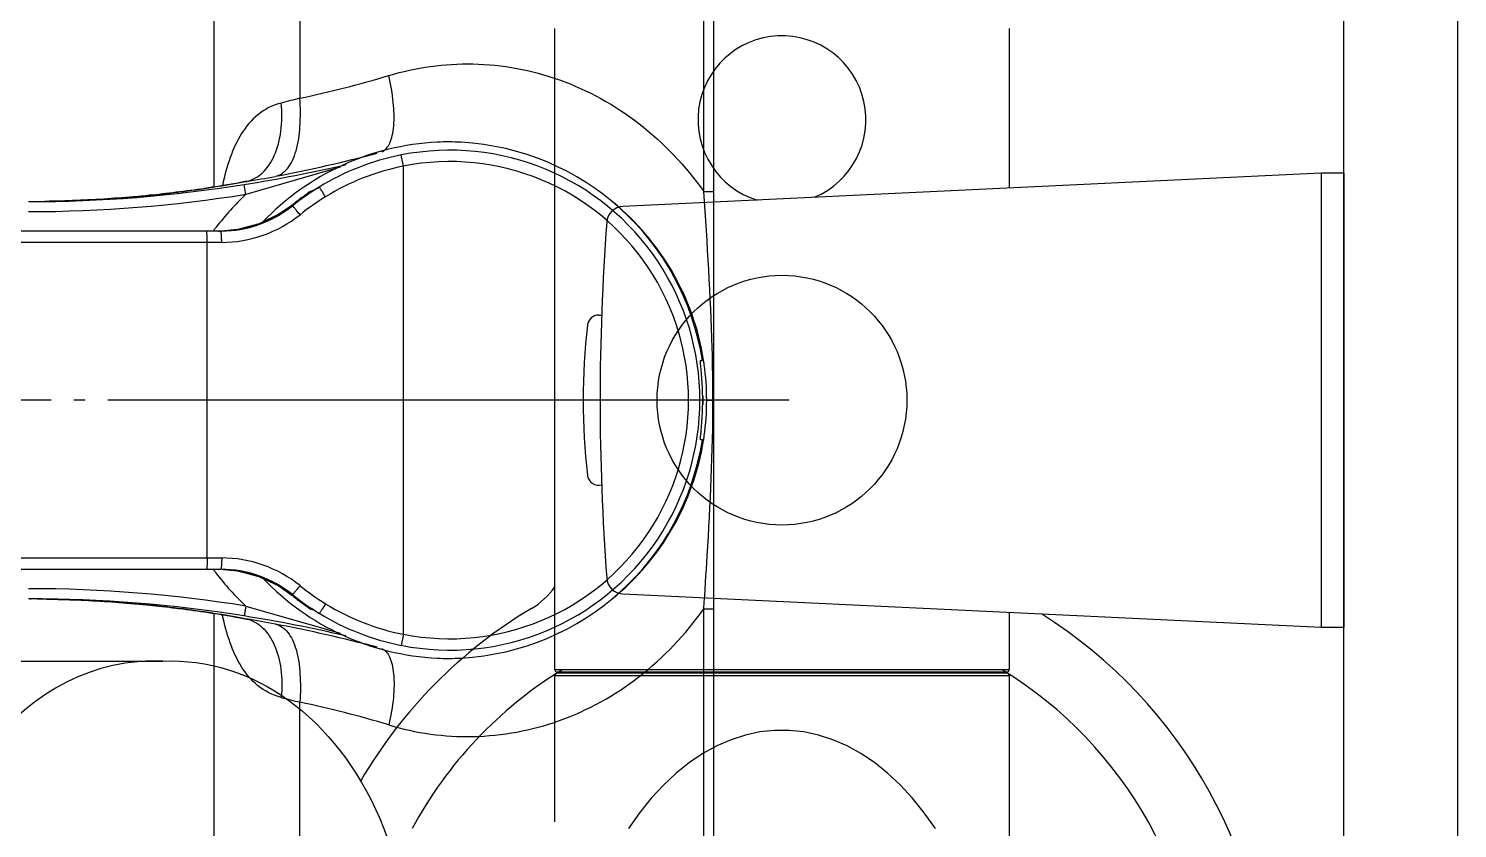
# Model space of a CAD drawing. Extents: x -137 to 14337, y 20899 to 40513.
# Drawn here: x 10475.7 to 10601.5, y 26758.8 to 26829.3 of the extents above; entities that cross this region are included whole.
import ezdxf

# ---------------------------------------------------------------- set-up
doc = ezdxf.new("R2010")
doc.units = 0
doc.header["$MEASUREMENT"] = 0
doc.linetypes.add('UP-LT-12', pattern=[65, 60, -2, 1, -2])
for name, color, linetype in [('54B_A-ETC', 7, 'Continuous'), ('54B_A-MC', 171, 'Continuous'), ('54B_CENTER', 2, 'UP-LT-12'), ('54B_수전', 6, 'Continuous'), ('54B_위생기구', 6, 'Continuous')]:
    doc.layers.add(name, color=color, linetype=linetype)

msp = doc.modelspace()

# ---------------------------------------------------------------- linework, layer by layer
at = {"layer": '54B_A-ETC', "color": 8, "linetype": 'Continuous', "elevation": 0}
for points in [[(9091.52, 27978.52), (9091.52, 26428.52), (10591.52, 26428.52), (10591.52, 28728.52), (9091.52, 28728.52)], [(10601.52, 28728.52), (10601.52, 26428.52)]]:
    msp.add_lwpolyline(points, dxfattribs=at)
at = {"layer": '54B_A-MC'}
msp.add_line((10591.52, 25958.52), (10591.52, 28988.58), dxfattribs=at)
at = {"layer": '54B_CENTER', "color": 1, "linetype": 'UP-LT-12'}
msp.add_line((10542.64, 26796.52, 0), (10391.01, 26796.52, 0), dxfattribs=at)
at = {"layer": '54B_수전', "color": 6}
for p, q in [((10522.02, 26772.77, 0), (10522.02, 26829.25, 0)), ((10562.02, 26829.25, 0), (10562.02, 26815.2, 0)), ((10589.52, 26816.52, 0), (10528.01, 26813.58, 0)), ((10589.52, 26816.52, 0), (10589.52, 26776.52, 0)), ((10591.52, 26816.52, 0), (10589.52, 26816.52, 0)), ((10591.52, 26816.52, 0), (10591.52, 26776.52, 0)), ((10525.88, 26804.02, 0), (10526.13, 26804.02, 0)), ((10528.01, 26779.45, 0), (10589.52, 26776.52, 0)), ((10562.02, 26777.83, 0), (10562.02, 26772.77, 0)), ((10589.52, 26776.52, 0), (10591.52, 26776.52, 0)), ((10451.93, 26773.54, 0), (10487.48, 26773.54, 0)), ((10562.02, 26772.77, 0), (10522.02, 26772.77, 0)), ((10522.02, 26759.37, 0), (10522.02, 26772.27, 0)), ((10522.02, 26772.27, 0), (10562.02, 26772.27, 0)), ((10561.82, 26772.57, 0), (10522.22, 26772.57, 0)), ((10561.82, 26772.47, 0), (10522.22, 26772.47, 0)), ((10562.02, 26772.27, 0), (10562.02, 26742.47, 0))]:
    msp.add_line(p, q, dxfattribs=at)
at = {"layer": '54B_수전', "color": 6, "elevation": 0}
msp.add_lwpolyline([(10555.54, 26758.78), (10554.56, 26760.17), (10553.53, 26761.45), (10552.45, 26762.61), (10551.33, 26763.66), (10550.17, 26764.59), (10548.97, 26765.39), (10547.75, 26766.07), (10546.5, 26766.61), (10545.23, 26767.02), (10543.95, 26767.29), (10542.66, 26767.43), (10541.37, 26767.43), (10540.08, 26767.29), (10538.8, 26767.02), (10537.54, 26766.61), (10536.29, 26766.07), (10535.06, 26765.39), (10533.87, 26764.59), (10532.71, 26763.66), (10531.59, 26762.61), (10530.51, 26761.45), (10529.48, 26760.17), (10528.5, 26758.78)], dxfattribs=at)
at = {"layer": '54B_수전', "color": 6}
msp.add_circle((10542.02, 26796.52, 0), 11, dxfattribs=at)
for centre, radius, start, end in [((10542.02, 26821.22, 0), 7.4, 292.5924, 252.8725), ((10528.08, 26812.08, 0), 1.5, 92.7557, 175.7187), ((10736, 26796.52, 0), 210, 175.7187, 184.2813), ((10581, 26796.52, 0), 56.5, 173.2742, 186.7258), ((10525.88, 26803.02, 0), 1, 90, 173.2742), ((10525.88, 26790.02, 0), 1, 186.7258, 284.5299), ((10528.08, 26780.95, 0), 1.5, 184.2813, 267.2429), ((10516.35, 26784.17, 0), 7, 300.8907, 324.1061), ((10542.02, 26741.27, 0), 43, 120.8907, 149.6507), ((10542.02, 26741.27, 0), 43, 0, 57.9001), ((10542.02, 26741.24, 0), 37, 121.6167, 151.6856), ((10522.22, 26772.77, 0), 0.2, 180, 270), ((10542.02, 26741.27, 0), 37, 0, 58.3833), ((10561.82, 26772.77, 0), 0.2, 270, 0), ((10522.22, 26772.27, 0), 0.2, 90, 180), ((10561.82, 26772.27, 0), 0.2, 0, 90)]:
    msp.add_arc(centre, radius, start, end, dxfattribs=at)
msp.add_ellipse((10487.48, 26745.29, 0), major_axis=(1.72, -28.23), ratio=0.769717, start_param=3.062596, end_param=6.204188, dxfattribs=at)
at = {"layer": '54B_수전', "color": 6, "extrusion": (0, 0, -1)}
msp.add_ellipse((10487.48, 26745.29, 0), major_axis=(-1.72, -28.23), ratio=0.769717, start_param=3.062596, end_param=6.26845, dxfattribs=at)
at = {"layer": '54B_위생기구', "linetype": 'Continuous'}
for p, q in [((10492.02, 26815.3, 0), (10492.02, 26873.02, 0)), ((10499.55, 26873.02, 0), (10499.55, 26823.11, 0)), ((10535.14, 26814.89, 0), (10535.14, 26873.02, 0)), ((10536.02, 26720.02, 0), (10536.02, 26873.02, 0)), ((10508.67, 26817.13, 0), (10508.47, 26818.11, 0)), ((10503.1, 26817.04, 0), (10494.8, 26814.65, 0)), ((10508.67, 26775.9, 0), (10508.67, 26817.13, 0)), ((10493.16, 26815.49, 0), (10492.81, 26815.43, 0)), ((10493.54, 26815.55, 0), (10493.16, 26815.49, 0)), ((10493.94, 26815.62, 0), (10493.54, 26815.55, 0)), ((10494.33, 26815.69, 0), (10493.94, 26815.62, 0)), ((10494.72, 26815.77, 0), (10494.33, 26815.69, 0)), ((10494.62, 26815.75, 0), (10494.73, 26815.77, 0)), ((10494.8, 26814.65, 0), (10494.64, 26815.52, 0)), ((10494.87, 26815.79, 0), (10494.72, 26815.77, 0)), ((10494.73, 26815.77, 0), (10494.87, 26815.79, 0)), ((10481.56, 26814.19, 0), (10481.21, 26814.17, 0)), ((10481.91, 26814.21, 0), (10481.56, 26814.19, 0)), ((10482.27, 26814.24, 0), (10481.91, 26814.21, 0)), ((10482.63, 26814.26, 0), (10482.27, 26814.24, 0)), ((10482.93, 26814.28, 0), (10482.63, 26814.26, 0)), ((10483.24, 26814.3, 0), (10482.93, 26814.28, 0)), ((10483.02, 26814.28, 0), (10483.04, 26814.29, 0)), ((10483.56, 26814.32, 0), (10483.24, 26814.3, 0)), ((10483.88, 26814.35, 0), (10483.56, 26814.32, 0)), ((10484.21, 26814.37, 0), (10483.88, 26814.35, 0)), ((10484.55, 26814.4, 0), (10484.21, 26814.37, 0)), ((10484.9, 26814.43, 0), (10484.55, 26814.4, 0)), ((10485.28, 26814.47, 0), (10484.9, 26814.43, 0)), ((10485.58, 26814.49, 0), (10485.28, 26814.47, 0)), ((10485.93, 26814.53, 0), (10485.58, 26814.49, 0)), ((10485.85, 26814.52, 0), (10485.89, 26814.52, 0)), ((10486.32, 26814.57, 0), (10485.93, 26814.53, 0)), ((10486.6, 26814.59, 0), (10486.32, 26814.57, 0)), ((10486.88, 26814.62, 0), (10486.6, 26814.59, 0)), ((10487.17, 26814.65, 0), (10486.88, 26814.62, 0)), ((10487.46, 26814.69, 0), (10487.17, 26814.65, 0)), ((10487.76, 26814.72, 0), (10487.46, 26814.69, 0)), ((10488.05, 26814.75, 0), (10487.76, 26814.72, 0)), ((10488.36, 26814.79, 0), (10488.05, 26814.75, 0)), ((10488.66, 26814.83, 0), (10488.36, 26814.79, 0)), ((10488.97, 26814.87, 0), (10488.66, 26814.83, 0)), ((10488.84, 26814.85, 0), (10488.92, 26814.86, 0)), ((10489.28, 26814.91, 0), (10488.97, 26814.87, 0)), ((10489.59, 26814.95, 0), (10489.28, 26814.91, 0)), ((10489.9, 26814.99, 0), (10489.59, 26814.95, 0)), ((10490.22, 26815.03, 0), (10489.9, 26814.99, 0)), ((10490.53, 26815.08, 0), (10490.22, 26815.03, 0)), ((10490.85, 26815.12, 0), (10490.53, 26815.08, 0)), ((10491.17, 26815.17, 0), (10490.85, 26815.12, 0)), ((10491.49, 26815.22, 0), (10491.17, 26815.17, 0)), ((10491.81, 26815.27, 0), (10491.49, 26815.22, 0)), ((10492.14, 26815.32, 0), (10491.81, 26815.27, 0)), ((10491.92, 26815.28, 0), (10492.03, 26815.3, 0)), ((10492.47, 26815.37, 0), (10492.14, 26815.32, 0)), ((10492.81, 26815.43, 0), (10492.47, 26815.37, 0)), ((10500.44, 26814.88, 0), (10500.33, 26814.8, 0)), ((10500.48, 26814.91, 0), (10500.44, 26814.88, 0)), ((10500.48, 26814.91, 0), (10500.6, 26814.95, 0)), ((10535.14, 26814.89, 0), (10536.02, 26814.89, 0)), ((10475.73, 26814.02, 0), (10475.88, 26814.02, 0)), ((10477.5, 26814.04, 0), (10477.28, 26814.03, 0)), ((10477.82, 26814.04, 0), (10477.5, 26814.04, 0)), ((10478.18, 26814.05, 0), (10477.82, 26814.04, 0)), ((10478.52, 26814.06, 0), (10478.18, 26814.05, 0)), ((10478.85, 26814.07, 0), (10478.52, 26814.06, 0)), ((10479.19, 26814.08, 0), (10478.85, 26814.07, 0)), ((10479.54, 26814.1, 0), (10479.19, 26814.08, 0)), ((10479.91, 26814.11, 0), (10479.54, 26814.1, 0)), ((10480.22, 26814.13, 0), (10479.91, 26814.11, 0)), ((10480.55, 26814.14, 0), (10480.22, 26814.13, 0)), ((10480.88, 26814.16, 0), (10480.55, 26814.14, 0)), ((10481.21, 26814.17, 0), (10480.88, 26814.16, 0)), ((10498.84, 26813.68, 0), (10498.78, 26813.63, 0)), ((10498.78, 26813.63, 0), (10498.9, 26813.63, 0)), ((10498.85, 26813.69, 0), (10498.84, 26813.68, 0)), ((10492.18, 26811.76, 0), (10492.16, 26811.72, 0)), ((10492.59, 26811.42, 0), (10434.18, 26811.42, 0)), ((10492.67, 26810.42, 0), (10434.48, 26810.42, 0)), ((10491.4, 26782.62, 0), (10491.4, 26810.42, 0)), ((10534.84, 26800.02, 0), (10535.01, 26800.02, 0)), ((10535.39, 26796.52, 0), (10535.94, 26796.52, 0)), ((10535.94, 26796.52, 0), (10536.02, 26796.52, 0)), ((10535.01, 26793.02, 0), (10534.84, 26793.02, 0)), ((10434.18, 26781.62, 0), (10492.59, 26781.62, 0)), ((10434.48, 26782.62, 0), (10492.67, 26782.62, 0)), ((10475.78, 26779.01, 0), (10475.88, 26779.01, 0)), ((10477.28, 26779, 0), (10477.61, 26778.99, 0)), ((10477.28, 26779, 0), (10477.53, 26778.99, 0)), ((10477.61, 26778.99, 0), (10477.95, 26778.98, 0)), ((10477.95, 26778.98, 0), (10478.27, 26778.97, 0)), ((10478.27, 26778.97, 0), (10478.63, 26778.96, 0)), ((10478.63, 26778.96, 0), (10478.96, 26778.95, 0)), ((10478.96, 26778.95, 0), (10479.3, 26778.94, 0)), ((10497.69, 26780.15, 0), (10498.84, 26779.35, 0)), ((10498.78, 26779.4, 0), (10498.9, 26779.4, 0)), ((10498.78, 26779.4, 0), (10498.84, 26779.35, 0)), ((10479.3, 26778.94, 0), (10479.66, 26778.93, 0)), ((10479.66, 26778.93, 0), (10479.97, 26778.92, 0)), ((10479.97, 26778.92, 0), (10480.29, 26778.9, 0)), ((10480.29, 26778.9, 0), (10480.61, 26778.89, 0)), ((10480.61, 26778.89, 0), (10480.94, 26778.87, 0)), ((10480.94, 26778.87, 0), (10481.28, 26778.85, 0)), ((10481.28, 26778.85, 0), (10481.62, 26778.83, 0)), ((10481.62, 26778.83, 0), (10481.97, 26778.81, 0)), ((10481.97, 26778.81, 0), (10482.33, 26778.79, 0)), ((10482.33, 26778.79, 0), (10482.7, 26778.77, 0)), ((10482.7, 26778.77, 0), (10483, 26778.75, 0)), ((10483, 26778.75, 0), (10483.31, 26778.72, 0)), ((10483.02, 26778.75, 0), (10483.04, 26778.74, 0)), ((10483.31, 26778.72, 0), (10483.63, 26778.7, 0)), ((10483.63, 26778.7, 0), (10483.95, 26778.68, 0)), ((10483.95, 26778.68, 0), (10484.29, 26778.65, 0)), ((10484.29, 26778.65, 0), (10484.63, 26778.62, 0)), ((10484.63, 26778.62, 0), (10484.99, 26778.59, 0)), ((10484.99, 26778.59, 0), (10485.37, 26778.56, 0)), ((10485.37, 26778.56, 0), (10485.68, 26778.53, 0)), ((10485.68, 26778.53, 0), (10486.04, 26778.49, 0)), ((10485.85, 26778.51, 0), (10485.89, 26778.51, 0)), ((10486.04, 26778.49, 0), (10486.31, 26778.47, 0)), ((10486.31, 26778.47, 0), (10486.59, 26778.44, 0)), ((10486.59, 26778.44, 0), (10486.87, 26778.41, 0)), ((10486.87, 26778.41, 0), (10487.15, 26778.38, 0)), ((10487.15, 26778.38, 0), (10487.44, 26778.35, 0)), ((10487.44, 26778.35, 0), (10487.74, 26778.31, 0)), ((10487.74, 26778.31, 0), (10488.04, 26778.28, 0)), ((10488.04, 26778.28, 0), (10488.34, 26778.24, 0)), ((10488.34, 26778.24, 0), (10488.64, 26778.21, 0)), ((10488.64, 26778.21, 0), (10488.95, 26778.17, 0)), ((10488.84, 26778.18, 0), (10488.92, 26778.17, 0)), ((10488.95, 26778.17, 0), (10489.26, 26778.13, 0)), ((10489.26, 26778.13, 0), (10489.57, 26778.09, 0)), ((10489.57, 26778.09, 0), (10489.88, 26778.05, 0)), ((10489.88, 26778.05, 0), (10490.2, 26778, 0)), ((10490.2, 26778, 0), (10490.51, 26777.96, 0)), ((10490.51, 26777.96, 0), (10490.83, 26777.91, 0)), ((10490.83, 26777.91, 0), (10491.15, 26777.87, 0)), ((10491.15, 26777.87, 0), (10491.47, 26777.82, 0)), ((10491.47, 26777.82, 0), (10491.79, 26777.77, 0)), ((10491.79, 26777.77, 0), (10492.12, 26777.72, 0)), ((10491.92, 26777.75, 0), (10492.03, 26777.73, 0)), ((10492.02, 26720.02, 0), (10492.02, 26777.73, 0)), ((10492.12, 26777.72, 0), (10492.45, 26777.66, 0)), ((10494.8, 26778.38, 0), (10494.64, 26777.51, 0)), ((10494.8, 26778.38, 0), (10503.1, 26775.99, 0)), ((10500.23, 26778.3, 0), (10500.45, 26778.15, 0)), ((10500.45, 26778.15, 0), (10500.49, 26778.12, 0)), ((10535.14, 26720.02, 0), (10535.14, 26778.14, 0)), ((10535.14, 26778.14, 0), (10536.02, 26778.14, 0)), ((10492.45, 26777.66, 0), (10492.79, 26777.61, 0)), ((10492.79, 26777.61, 0), (10493.14, 26777.55, 0)), ((10493.14, 26777.55, 0), (10493.52, 26777.48, 0)), ((10493.52, 26777.48, 0), (10493.91, 26777.41, 0)), ((10493.91, 26777.41, 0), (10494.31, 26777.34, 0)), ((10494.31, 26777.34, 0), (10494.72, 26777.26, 0)), ((10494.62, 26777.28, 0), (10494.73, 26777.26, 0)), ((10494.87, 26777.24, 0), (10494.72, 26777.26, 0)), ((10494.72, 26777.26, 0), (10494.72, 26777.26, 0)), ((10494.73, 26777.26, 0), (10494.87, 26777.24, 0)), ((10508.67, 26775.9, 0), (10508.47, 26774.92, 0)), ((10499.55, 26720.02, 0), (10499.55, 26769.92, 0))]:
    msp.add_line(p, q, dxfattribs=at)
at = {"layer": '54B_위생기구', "linetype": 'Continuous', "elevation": 0}
for points in [[(10498.84, 26813.68), (10497.71, 26812.89), (10495.96, 26812.05), (10494.09, 26811.56), (10492.66, 26811.42)], [(10492.84, 26781.61), (10494.07, 26781.48), (10495.95, 26780.98), (10497.69, 26780.15)]]:
    msp.add_lwpolyline(points, dxfattribs=at)
at = {"layer": '54B_위생기구', "linetype": 'Continuous'}
for centre, radius, start, end in [((10479.87, 26916.41, 0), 95.35, 281.9108, 286.7763), ((10531.36, 26696.75, 0), 130.31, 104.1311, 104.872), ((10512.77, 26796.52, 0), 22.75, 92.7928, 136.4659), ((10512.66, 26798.84, 0), 20.43, 86.8815, 92.8111), ((10474.61, 26937.48, 0), 123.36, 280.6467, 284.9189), ((10512.76, 26796.56, 0), 21.98, 101.2459, 121.5446), ((10512.77, 26796.52, 0), 22.02, 258.7546, 101.2454), ((10473.53, 26947.58, 0), 133.74, 279.0842, 283.0032), ((10512.75, 26796.73, 0), 20.81, 101.3036, 121.6867), ((10512.77, 26796.52, 0), 21.02, 258.7546, 101.2454), ((10475.65, 26934.52, 0), 120.51, 270.004, 279.0671), ((10477.76, 26905.76, 0), 91.57, 278.962, 280.6082), ((10475.58, 26932.24, 0), 118.04, 279.4039, 280.6529), ((10475.65, 26933.86, 0), 120.73, 270.0046, 279.1262), ((10475.31, 26924.96, 0), 110.94, 272.6024, 273.9848), ((10475.43, 26923.18, 0), 109.16, 273.9985, 275.4788), ((10475.76, 26919.7, 0), 105.66, 275.5035, 277.1113), ((10476.32, 26915.06, 0), 100.99, 277.1644, 278.8832), ((10512.35, 26796.17, 0), 25.49, 133.5231, 142.2974), ((10512.77, 26796.36, 0), 22.15, 121.3113, 128.7648), ((10512.82, 26796.44, 0), 21.09, 121.4343, 128.8973), ((10517.12, 26790.63, 0), 29.43, 124.781, 125.1045), ((10512.6, 26797.48, 0), 21.23, 124.8178, 125.4258), ((10475.18, 26934.7, 0), 120.68, 270.3323, 270.9968), ((10475.26, 26926.14, 0), 112.12, 271.0328, 271.8303), ((10475.27, 26925.68, 0), 111.66, 271.8302, 272.6041), ((10492.59, 26821.51, 0), 10.09, 270.0014, 308.7299), ((10492.4, 26821.71, 0), 10.29, 271.4469, 308.335), ((10511.99, 26797.33, 0), 20.98, 128.011, 128.7656), ((10512.79, 26796.49, 0), 22.61, 9.0267, 50.7316), ((10512.22, 26796.28, 0), 25.31, 142.4079, 142.6719), ((10492.66, 26821.42, 0), 11, 270.02, 308.8933), ((10512.21, 26796.29, 0), 25.31, 142.6719, 143.2089), ((10492.39, 26821.73, 0), 10.31, 270.0003, 271.1116), ((10492.39, 26821.74, 0), 10.32, 271.1114, 271.4916), ((10512.92, 26796.52, 0), 22.47, 8.0325, 8.995), ((10512.82, 26796.51, 0), 22.57, 0.0108, 8.0271), ((10512.77, 26796.52, 0), 22.3, 358.9769, 1.0239), ((10512.82, 26796.52, 0), 22.57, 351.9729, 359.9892), ((10512.79, 26796.54, 0), 22.61, 309.2686, 350.8849), ((10512.92, 26796.51, 0), 22.47, 350.9164, 351.9675), ((10512.22, 26796.75, 0), 25.31, 216.799, 217.3284), ((10492.39, 26771.3, 0), 10.31, 88.8888, 89.9995), ((10492.59, 26771.53, 0), 10.09, 51.267, 89.9985), ((10492.39, 26771.28, 0), 10.34, 87.5024, 88.8888), ((10492.66, 26771.62, 0), 11, 51.1036, 89.9801), ((10492.4, 26771.33, 0), 10.29, 51.6509, 87.5477), ((10512.22, 26796.75, 0), 25.32, 217.3284, 217.5927), ((10512.34, 26796.85, 0), 25.48, 217.6062, 226.4775), ((10512.77, 26796.52, 0), 22.75, 223.5703, 267.2072), ((10475.65, 26659.18, 0), 120.73, 80.8737, 89.9955), ((10475.65, 26658.51, 0), 120.51, 80.9328, 89.996), ((10475.18, 26658.33, 0), 120.68, 89.0032, 89.6677), ((10475.26, 26667.15, 0), 111.87, 87.3965, 88.84), ((10511.99, 26795.69, 0), 20.98, 231.1867, 231.4811), ((10512.76, 26796.65, 0), 22.13, 231.2327, 238.7082), ((10511.96, 26795.66, 0), 20.93, 231.4817, 231.986), ((10512.78, 26796.54, 0), 21.03, 231.0924, 238.593), ((10475.31, 26668.07, 0), 110.94, 86.0152, 87.3975), ((10475.43, 26669.85, 0), 109.16, 84.5212, 86.0015), ((10475.76, 26673.33, 0), 105.66, 82.889, 84.4967), ((10476.32, 26677.97, 0), 100.99, 81.1165, 82.8359), ((10477.76, 26687.28, 0), 91.57, 79.3918, 81.0378), ((10512.76, 26796.48, 0), 21.98, 238.4733, 258.7527), ((10512.75, 26796.32, 0), 20.83, 238.339, 258.687), ((10473.57, 26645.7, 0), 133.48, 76.9934, 80.9196), ((10475.58, 26660.79, 0), 118.04, 79.3471, 80.5961), ((10474.61, 26655.55, 0), 123.36, 75.0811, 79.3533), ((10512.66, 26794.3, 0), 20.53, 267.2034, 273.104), ((10531.36, 26896.28, 0), 130.31, 255.128, 255.8689), ((10479.87, 26676.62, 0), 95.35, 73.2237, 78.0892)]:
    msp.add_arc(centre, radius, start, end, dxfattribs=at)
for start_param, end_param in [(-2.987142, -1.625417), (1.625417, 2.987142)]:
    msp.add_ellipse((10512.53, 26796.52, 0), major_axis=(-22.75, 0), ratio=0.999946, start_param=start_param, end_param=end_param, dxfattribs=at)
for points, knots in [([(10507.39, 26825.12, 0), (10509.78, 26825.84, 0), (10514.9, 26826.55, 0), (10522.64, 26825.11, 0), (10529.76, 26821.16, 0), (10533.54, 26817.14, 0), (10535.14, 26814.89, 0)], [0, 0, 0, 0, 0.237523, 0.483157, 0.737259, 1, 1, 1, 1]), ([(10506.8, 26818.4, 0), (10507.11, 26818.54, 0), (10507.48, 26819.07, 0), (10507.72, 26819.88, 0), (10507.89, 26821.08, 0), (10507.82, 26822.86, 0), (10507.57, 26824.33, 0), (10507.39, 26825.12, 0)], [0, 0, 0, 0, 0.145283, 0.245199, 0.364942, 0.657893, 1, 1, 1, 1]), ([(10497.4, 26816.24, 0), (10497.61, 26816.29, 0), (10498.03, 26816.47, 0), (10498.53, 26816.97, 0), (10498.94, 26817.66, 0), (10499.38, 26818.87, 0), (10499.63, 26820.73, 0), (10499.61, 26822.28, 0), (10499.55, 26823.11, 0)], [0, 0, 0, 0, 0.082846, 0.172462, 0.27499, 0.393093, 0.674765, 1, 1, 1, 1]), ([(10497.92, 26822.69, 0), (10497.17, 26822.51, 0), (10495.78, 26821.8, 0), (10494.31, 26820.01, 0), (10493.33, 26817.85, 0), (10492.92, 26816.27, 0), (10492.74, 26815.44, 0)], [0, 0, 0, 0, 0.244901, 0.479942, 0.728236, 1, 1, 1, 1]), ([(10494.87, 26815.79, 0), (10495.38, 26815.89, 0), (10496.42, 26816.51, 0), (10497.45, 26818.13, 0), (10497.99, 26820.28, 0), (10498, 26821.87, 0), (10497.92, 26822.69, 0)], [0, 0, 0, 0, 0.191765, 0.4207, 0.694105, 1, 1, 1, 1]), ([(10500.2, 26814.71, 0), (10500.11, 26814.65, 0), (10499.73, 26814.37, 0), (10499.36, 26814.09, 0), (10499.07, 26813.87, 0)], [0, 0, 0, 0, 0.22307, 1, 1, 1, 1]), ([(10500.6, 26814.95, 0), (10500.63, 26814.96, 0), (10500.86, 26815.05, 0), (10501.07, 26815.18, 0), (10501.26, 26815.29, 0)], [0, 0, 0, 0, 0.113154, 1, 1, 1, 1]), ([(10501.81, 26814.43, 0), (10501.74, 26814.54, 0), (10501.65, 26814.7, 0), (10501.52, 26814.9, 0), (10501.44, 26815.03, 0), (10501.37, 26815.13, 0), (10501.32, 26815.22, 0), (10501.28, 26815.26, 0), (10501.27, 26815.29, 0), (10501.26, 26815.29, 0)], [0, 0, 0, 0, 0.376636, 0.547914, 0.698722, 0.823411, 0.917388, 0.976825, 1, 1, 1, 1]), ([(10535.94, 26796.52, 0), (10535.94, 26798.06, 0), (10535.84, 26804.19, 0), (10535.45, 26810.31, 0), (10535.14, 26814.89, 0)], [0, 0, 0, 0, 0.251142, 1, 1, 1, 1]), ([(10499.57, 26812.85, 0), (10499.49, 26812.95, 0), (10499.37, 26813.1, 0), (10499.22, 26813.28, 0), (10499.12, 26813.4, 0), (10499.04, 26813.49, 0), (10498.97, 26813.57, 0), (10498.93, 26813.61, 0), (10498.91, 26813.63, 0), (10498.9, 26813.63, 0)], [0, 0, 0, 0, 0.373177, 0.543507, 0.693957, 0.818904, 0.913761, 0.974697, 1, 1, 1, 1]), ([(10491.4, 26810.42, 0), (10491.4, 26810.54, 0), (10491.4, 26810.78, 0), (10491.38, 26811.06, 0), (10491.36, 26811.24, 0), (10491.35, 26811.33, 0), (10491.34, 26811.38, 0), (10491.32, 26811.42, 0), (10491.31, 26811.42, 0)], [0, 0, 0, 0, 0.378594, 0.699923, 0.823633, 0.916208, 0.974719, 1, 1, 1, 1]), ([(10492.67, 26810.42, 0), (10492.67, 26810.54, 0), (10492.66, 26810.78, 0), (10492.65, 26811.06, 0), (10492.63, 26811.24, 0), (10492.62, 26811.33, 0), (10492.61, 26811.38, 0), (10492.6, 26811.42, 0), (10492.59, 26811.42, 0)], [0, 0, 0, 0, 0.379095, 0.700895, 0.82458, 0.917211, 0.975456, 1, 1, 1, 1]), ([(10535.04, 26796.52, 0), (10535.04, 26796.74, 0), (10535.03, 26797.19, 0), (10535, 26797.84, 0), (10534.97, 26798.44, 0), (10534.92, 26798.96, 0), (10534.89, 26799.34, 0), (10534.86, 26799.59, 0), (10534.85, 26799.74, 0), (10534.84, 26799.85, 0), (10534.83, 26799.94, 0), (10534.83, 26799.98, 0), (10534.83, 26800.02, 0), (10534.84, 26800.02, 0)], [0, 0, 0, 0, 0.194795, 0.382135, 0.554837, 0.706354, 0.830893, 0.881472, 0.923557, 0.956701, 0.980582, 0.994969, 1, 1, 1, 1]), ([(10534.84, 26793.02, 0), (10534.83, 26793.02, 0), (10534.83, 26793.05, 0), (10534.83, 26793.09, 0), (10534.84, 26793.18, 0), (10534.85, 26793.29, 0), (10534.86, 26793.44, 0), (10534.89, 26793.69, 0), (10534.92, 26794.07, 0), (10534.97, 26794.6, 0), (10535, 26795.19, 0), (10535.03, 26795.84, 0), (10535.04, 26796.29, 0), (10535.04, 26796.52, 0)], [0, 0, 0, 0, 0.005031, 0.019418, 0.043299, 0.076444, 0.118529, 0.169108, 0.293648, 0.445168, 0.617872, 0.805208, 1, 1, 1, 1]), ([(10535.14, 26778.14, 0), (10535.24, 26779.69, 0), (10535.64, 26785.81, 0), (10535.94, 26791.94, 0), (10535.94, 26796.52, 0)], [0, 0, 0, 0, 0.25336, 1, 1, 1, 1]), ([(10491.4, 26782.62, 0), (10491.4, 26782.49, 0), (10491.4, 26782.25, 0), (10491.38, 26781.97, 0), (10491.36, 26781.8, 0), (10491.35, 26781.7, 0), (10491.34, 26781.65, 0), (10491.32, 26781.62, 0), (10491.31, 26781.62, 0)], [0, 0, 0, 0, 0.378594, 0.699923, 0.823633, 0.916208, 0.974719, 1, 1, 1, 1]), ([(10492.67, 26782.62, 0), (10492.67, 26782.49, 0), (10492.66, 26782.25, 0), (10492.65, 26781.97, 0), (10492.63, 26781.8, 0), (10492.62, 26781.7, 0), (10492.61, 26781.65, 0), (10492.6, 26781.62, 0), (10492.59, 26781.62, 0)], [0, 0, 0, 0, 0.379095, 0.700895, 0.82458, 0.917211, 0.975457, 1, 1, 1, 1]), ([(10499.57, 26780.18, 0), (10499.49, 26780.08, 0), (10499.37, 26779.93, 0), (10499.22, 26779.75, 0), (10499.12, 26779.63, 0), (10499.04, 26779.54, 0), (10498.97, 26779.46, 0), (10498.93, 26779.42, 0), (10498.91, 26779.4, 0), (10498.9, 26779.4, 0)], [0, 0, 0, 0, 0.373178, 0.543508, 0.693959, 0.818906, 0.913762, 0.974697, 1, 1, 1, 1]), ([(10499.07, 26779.16, 0), (10499.18, 26779.08, 0), (10499.56, 26778.78, 0), (10499.95, 26778.5, 0), (10500.23, 26778.3, 0)], [0, 0, 0, 0, 0.290059, 1, 1, 1, 1]), ([(10501.27, 26777.74, 0), (10501.13, 26777.82, 0), (10500.88, 26777.96, 0), (10500.62, 26778.08, 0), (10500.49, 26778.12, 0)], [0, 0, 0, 0, 0.534339, 1, 1, 1, 1]), ([(10501.82, 26778.59, 0), (10501.76, 26778.48, 0), (10501.66, 26778.32, 0), (10501.53, 26778.12, 0), (10501.45, 26778, 0), (10501.38, 26777.89, 0), (10501.33, 26777.81, 0), (10501.29, 26777.77, 0), (10501.27, 26777.74, 0), (10501.27, 26777.74, 0)], [0, 0, 0, 0, 0.375867, 0.546877, 0.697548, 0.822261, 0.916443, 0.976272, 1, 1, 1, 1]), ([(10507.39, 26767.91, 0), (10509.78, 26767.19, 0), (10514.9, 26766.48, 0), (10522.64, 26767.92, 0), (10529.76, 26771.87, 0), (10533.54, 26775.89, 0), (10535.14, 26778.14, 0)], [0, 0, 0, 0, 0.237523, 0.483157, 0.737259, 1, 1, 1, 1]), ([(10497.92, 26770.34, 0), (10497.17, 26770.52, 0), (10495.78, 26771.23, 0), (10494.31, 26773.02, 0), (10493.33, 26775.18, 0), (10492.92, 26776.76, 0), (10492.74, 26777.59, 0)], [0, 0, 0, 0, 0.244901, 0.479942, 0.728236, 1, 1, 1, 1]), ([(10494.87, 26777.24, 0), (10495.38, 26777.14, 0), (10496.42, 26776.52, 0), (10497.45, 26774.9, 0), (10497.99, 26772.75, 0), (10498, 26771.17, 0), (10497.92, 26770.34, 0)], [0, 0, 0, 0, 0.191765, 0.4207, 0.694105, 1, 1, 1, 1]), ([(10497.4, 26776.79, 0), (10497.61, 26776.74, 0), (10498.03, 26776.56, 0), (10498.53, 26776.06, 0), (10498.94, 26775.37, 0), (10499.38, 26774.16, 0), (10499.63, 26772.3, 0), (10499.61, 26770.75, 0), (10499.55, 26769.92, 0)], [0, 0, 0, 0, 0.082846, 0.172462, 0.27499, 0.393093, 0.674765, 1, 1, 1, 1]), ([(10506.76, 26774.65, 0), (10507.07, 26774.53, 0), (10507.46, 26774.01, 0), (10507.7, 26773.2, 0), (10507.89, 26772, 0), (10507.83, 26770.2, 0), (10507.58, 26768.71, 0), (10507.39, 26767.91, 0)], [0, 0, 0, 0, 0.143536, 0.242666, 0.362034, 0.655712, 1, 1, 1, 1])]:
    msp.add_open_spline(points, degree=3, knots=knots, dxfattribs=at)

doc.saveas('drawing.dxf')
